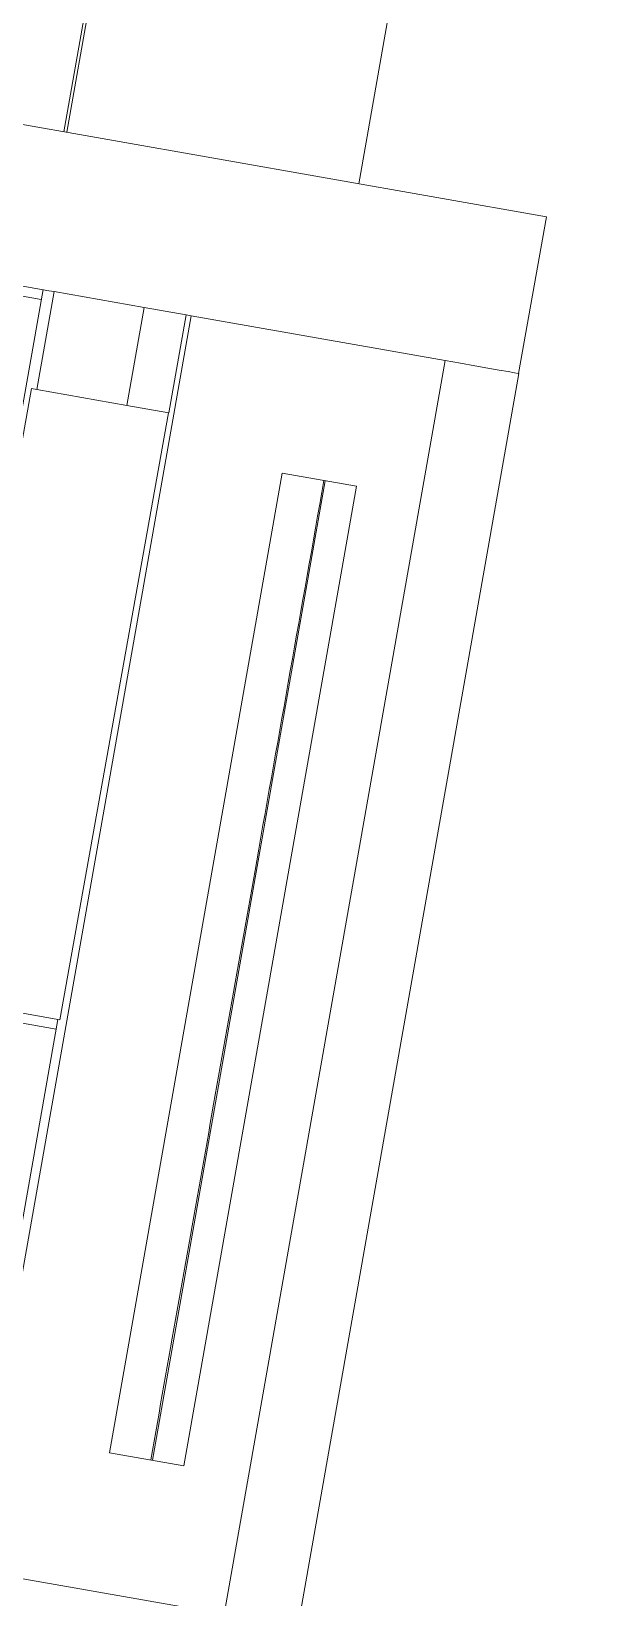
# Model space of a CAD drawing. Header units: millimetres. Extents: x 0 to 1189, y 0 to 841.
# Drawn here: x 932.78 to 938.43, y 561.44 to 577.19 of the extents above; entities that cross this region are included whole.
import ezdxf

# ---------------------------------------------------------------- set-up
doc = ezdxf.new("R2010")
doc.units = ezdxf.units.MM
doc.layers.get('0').update_dxf_attribs({"lineweight": 18})

msp = doc.modelspace()

# ---------------------------------------------------------------- linework, layer by layer
at = {"color": 7, "linetype": 'Continuous', "lineweight": 15}
for p, q in [((938.4345, 589.0527), (936.0728, 575.6593)), ((934.428, 583.6666), (933.1083, 576.182)), ((934.4581, 583.6613), (933.1383, 576.1767)), ((937.9589, 575.3267), (930.0951, 576.7133)), ((937.6774, 573.7517), (937.9589, 575.3267)), ((932.566, 574.653), (932.9592, 574.5836)), ((932.0661, 569.8671), (932.8996, 574.5941)), ((932.8373, 573.5897), (933.0109, 574.5745)), ((933.0109, 574.5745), (932.9592, 574.5836)), ((933.9152, 574.4151), (933.0109, 574.5745)), ((933.7416, 573.4302), (933.9152, 574.4151)), ((933.9152, 574.4151), (934.3389, 574.3403)), ((934.1653, 573.3555), (934.3389, 574.3403)), ((934.3389, 574.3403), (934.3871, 574.3319)), ((934.3871, 574.3319), (932.1644, 561.7263)), ((936.9428, 573.8812), (934.3871, 574.3319)), ((934.7201, 561.2757), (936.9428, 573.8812)), ((935.4598, 561.1452), (937.6825, 573.7508)), ((931.6927, 567.4959), (932.7833, 573.5992)), ((932.7833, 573.5992), (932.8373, 573.5897)), ((932.8373, 573.5897), (933.7416, 573.4302)), ((934.1653, 573.3555), (933.7416, 573.4302)), ((933.0688, 567.2532), (934.1594, 573.3566)), ((933.5674, 562.9005), (935.3039, 572.7486)), ((933.5677, 562.9005), (935.3042, 572.7485)), ((934.0002, 562.8242), (935.7367, 572.6723)), ((936.0502, 572.617), (934.3137, 562.7689)), ((935.3039, 572.7486), (936.0502, 572.617)), ((932.216, 562.5295), (933.0496, 567.2566)), ((932.6756, 567.3226), (933.0688, 567.2532)), ((934.3137, 562.7689), (933.5674, 562.9005)), ((934.7201, 561.2757), (932.1644, 561.7263))]:
    msp.add_line(p, q, dxfattribs=at)
at = {"color": 8, "linetype": 'Continuous', "lineweight": 15}
for p, q in [((928.7341, 575.2271), (932.8822, 574.4957)), ((929.0674, 567.8572), (933.0322, 567.1581))]:
    msp.add_line(p, q, dxfattribs=at)
at = {"color": 7, "linetype": 'Continuous', "lineweight": 15}
msp.add_lwpolyline([(936.9428, 573.8812), (937.0953, 573.8543), (937.24, 573.8288), (937.3716, 573.8056), (937.4847, 573.7857), (937.5752, 573.7697), (937.6396, 573.7583), (937.6753, 573.7521), (937.6825, 573.7508)], dxfattribs=at)
msp.add_open_spline([(933.9823, 562.8274), (934.1598, 563.8311), (934.5148, 565.8386), (935.0952, 569.121), (935.498, 571.3997), (935.7234, 572.6746)], degree=3, knots=[0, 0, 0, 0, 3.0579488, 6.1158957, 10.0000039, 10.0000039, 10.0000039, 10.0000039], dxfattribs=at)

doc.saveas('drawing.dxf')
